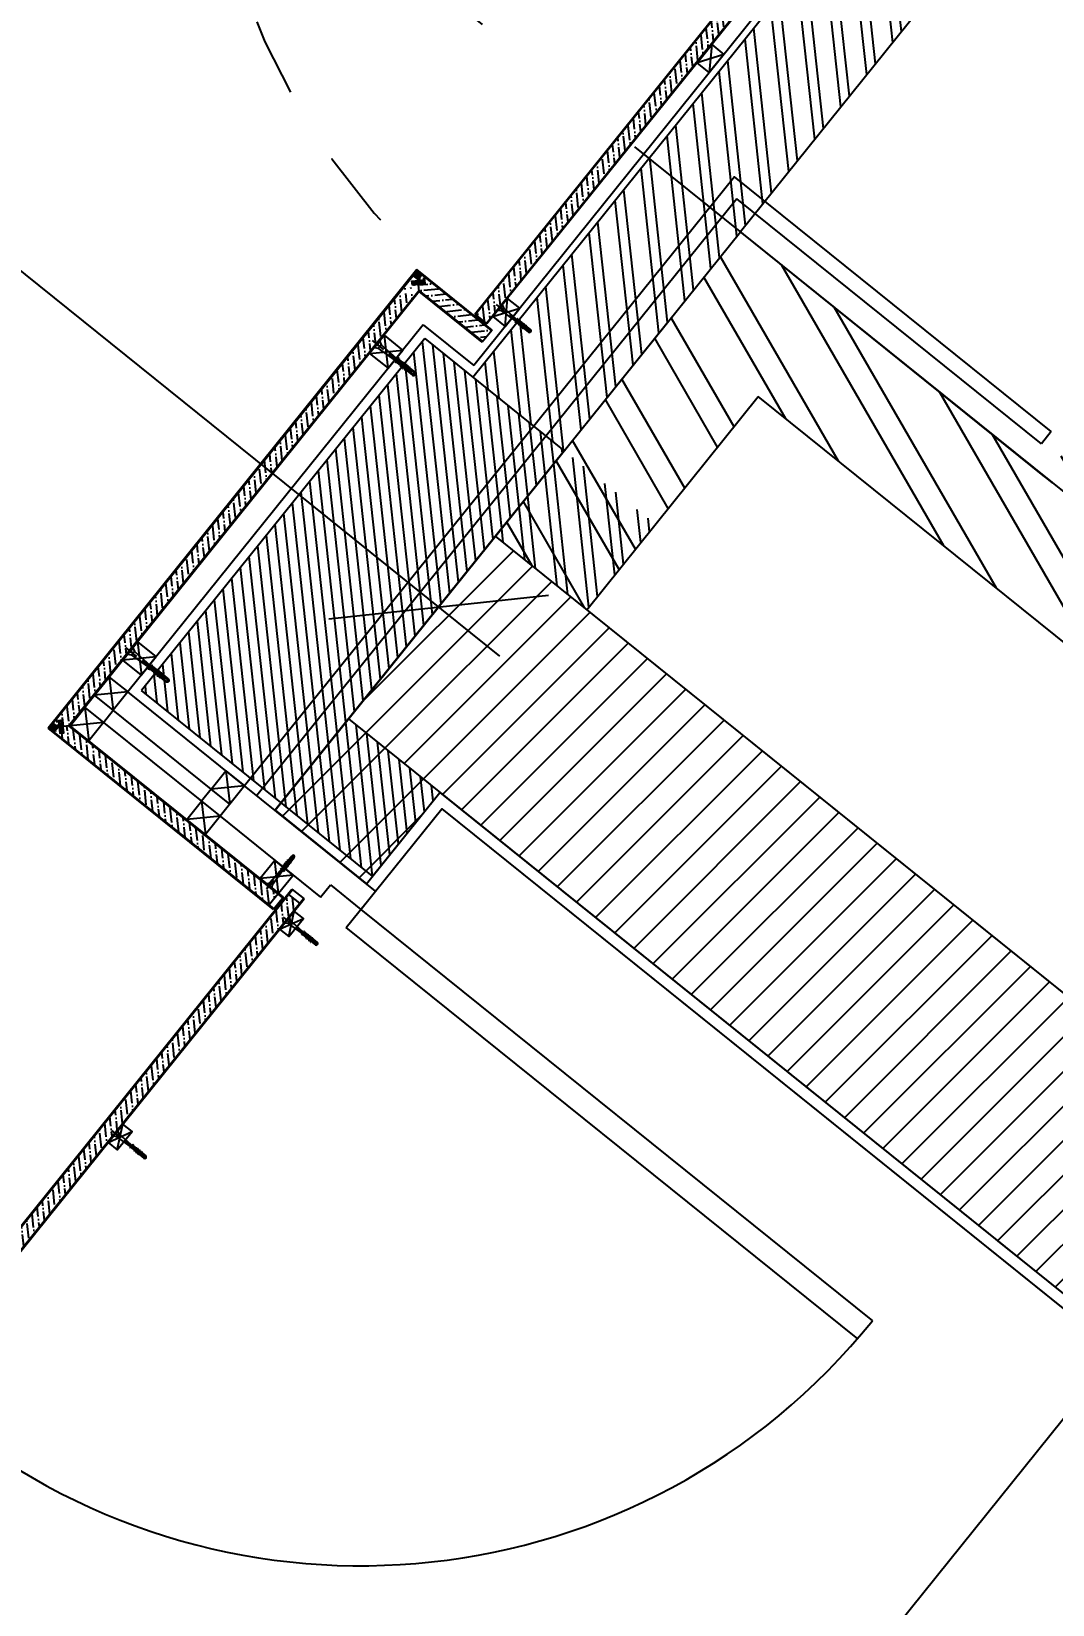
# Model space of a CAD drawing. Extents: x 83 to 143.2, y -2.6 to 70.8.
# Drawn here: x 115.36 to 116.666, y 39.33 to 41.343 of the extents above; entities that cross this region are included whole.
import ezdxf

# ---------------------------------------------------------------- set-up
doc = ezdxf.new("R2010")
doc.units = 0
doc.header["$MEASUREMENT"] = 0
doc.header["$PDMODE"] = 3
doc.header["$PDSIZE"] = 0.3
doc.linetypes.add('AXIS_100$0$A-AXIS$0$PHANTOM', pattern=[2.5, 1.25, -0.25, 0.25, -0.25, 0.25, -0.25])
doc.linetypes.add('HIDDEN', pattern=[0.375, 0.25, -0.125])
doc.layers.get('0').update_dxf_attribs({"linetype": 'CONTINUOUS'})
doc.layers.get('DEFPOINTS').update_dxf_attribs({"linetype": 'CONTINUOUS'})
for name, color, linetype in [('00CONDAS-SERRUR', 3, 'CONTINUOUS'), ('00CONDAS-WOOD', 2, 'CONTINUOUS'), ('a-dim', 3, 'CONTINUOUS'), ('A-DOORS', 1, 'CONTINUOUS'), ('A-HATCH-CONC', 8, 'CONTINUOUS'), ('A-HATCH-WALL', 8, 'CONTINUOUS'), ('A-PLASTER', 8, 'CONTINUOUS'), ('A-PORTE', 1, 'CONTINUOUS'), ('A-sect-marble', 1, 'CONTINUOUS'), ('A-WALL', 4, 'CONTINUOUS'), ('AXIS_100$0$A-AXIS-100', 10, 'AXIS_100$0$A-AXIS$0$PHANTOM'), ('HA', 8, 'CONTINUOUS'), ('S-2ND-3RD-4-5-6TH$0$A-STR 2-3-4-5-6', 2, 'CONTINUOUS'), ('S-7TH$0$A-STR 7-8TH', 2, 'CONTINUOUS'), ('S-8TH$0$A-STR 7-8TH', 2, 'CONTINUOUS'), ('SERRUR', 3, 'CONTINUOUS'), ('WOOD', 2, 'CONTINUOUS')]:
    doc.layers.add(name, color=color, linetype=linetype)
doc.styles.add('A100-STEXT', font='ARIAL.TTF', dxfattribs={"height": 0.25})
doc.dimstyles.new('A100-DIM', dxfattribs={"dimtxt": 0.25, "dimasz": 0.2, "dimexe": 0.1, "dimexo": 0.3, "dimgap": 0.1, "dimtad": 1, "dimlfac": 100, "dimrnd": 0.5, "dimdsep": 46, "dimtxsty": 'A100-STEXT', "dimblk1": 'OBLIQUE', "dimblk2": 'OBLIQUE', "dimsah": 1, "dimcen": -0.05, "dimdle": 0.1, "dimclrd": 15, "dimclre": 15, "dimclrt": 256, "dimadec": 0, "dimazin": 0, "dimtfac": 0.28, "dimtix": 1, "dimtmove": 2, "dimatfit": 3, "dimldrblk": 'OBLIQUE', "dimfxl": 0, "dimtolj": 1, "dimarcsym": 0})
pattern_1 = [(96.19371, (92.466562, -21.667857), (-0.0124270352, -0.0013486276), [])]
pattern_2 = [(231.1937094, (72.054776, 397.70103), (0.00228869687, -0.02108937805), [0.00075, -0.01425]), (321.1937094, (72.055107, 397.693064), (0.02108937805, 0.00228869687), [0.0015, -0.0135]), (276.1937094, (72.055819, 397.696342), (0.01168903746, -0.0094003406), [0.0010605, -0.0031815, 0.0010605, -0.002121, 0.007425, -0.00636470343]), (276.1937094, (72.054662, 397.702085), (0.01168903746, -0.0094003406), [0.00106065, -0.0021213, 0.00106065, -0.01697060343]), (276.1937094, (72.052541, 397.697053), (0.01168903746, -0.0094003406), [0.00106065, -0.0201525534]), (276.1937094, (72.051016, 397.696355), (0.01168903746, -0.0094003406), [0.00106065, -0.0201525534]), (276.1937094, (72.053595, 397.697168), (0.01168903746, -0.0094003406), [0.00106065, -0.0201525534]), (276.1937094, (72.05465, 397.697282), (0.01168903746, -0.0094003406), [0.0021213, -0.0190919034]), (276.1937094, (72.061066, 397.68731), (0.01168903746, -0.0094003406), [0.0021213, -0.0190919034]), (276.1937094, (72.056174, 397.697981), (0.01168903746, -0.0094003406), [0.0042426, -0.0169706034]), (276.1937094, (72.057229, 397.698096), (0.01168903746, -0.0094003406), [0.0042426, -0.0169706034]), (276.1937094, (72.054625, 397.687678), (0.01168903746, -0.0094003406), [0.0042426, -0.0169706034]), (276.1937094, (72.058867, 397.69774), (0.01168903746, -0.0094003406), [0.00318198, -0.0180312234]), (276.1937094, (72.062501, 397.698668), (0.01168903746, -0.0094003406), [0.00318198, -0.0180312234]), (276.1937094, (72.060392, 397.698439), (0.01168903746, -0.0094003406), [0.00318198, -0.0180312234]), (276.1937094, (72.057788, 397.688021), (0.01168903746, -0.0094003406), [0.005303301, -0.0159099024]), (276.1937094, (72.059313, 397.68872), (0.01168903746, -0.0094003406), [0.005303301, -0.0159099024]), (276.1937094, (72.055451, 397.689901), (0.01168903746, -0.0094003406), [0.0074246212, -0.0137885822]), (257.7587606, (72.055005, 397.698921), (-0.00940034059, -0.01168903746), [0.00167705085, -0.0318639687]), (257.7587606, (72.056632, 397.6937634), (-0.00940034059, -0.01168903746), [0.00167705085, -0.0318639687]), (257.7587606, (72.055933, 397.695288), (-0.00940034059, -0.01168903746), [0.00167705085, -0.0318639687]), (257.7587606, (72.054306, 397.700446), (-0.00940034059, -0.01168903746), [0.003354102, -0.03018691765]), (257.7587606, (72.057686, 397.693878), (-0.00940034059, -0.01168903746), [0.00503115294, -0.0285098667]), (257.7587606, (72.059211, 397.694577), (-0.00940034059, -0.01168903746), [0.0067082039, -0.0268328157]), (257.7587606, (72.060735, 397.6952756), (-0.00940034059, -0.01168903746), [0.0067082039, -0.0268328157]), (257.7587606, (72.065652, 397.694209), (-0.00940034059, -0.01168903746), [0.0067082039, -0.0268328157]), (257.7587606, (72.064483, 397.695149), (-0.00940034059, -0.01168903746), [0.008385255, -0.02515576465]), (257.7587606, (72.062844, 397.6955044), (-0.00940034059, -0.01168903746), [0.008385255, -0.02515576465]), (294.6286582, (72.0548785, 397.6951734), (0.01168903746, -0.00940034059), [0.00167705085, -0.0318639687]), (294.6286582, (72.0551196, 397.697867), (0.01168903746, -0.00940034059), [0.00167705085, -0.0318639687]), (294.6286582, (72.054776, 397.70103), (0.01168903746, -0.00940034059), [0.003354102, -0.03018691765]), (294.6286582, (72.0537096, 397.6961135), (0.01168903746, -0.00940034059), [0.003354102, -0.03018691765]), (294.6286582, (72.055132, 397.702669), (0.01168903746, -0.00940034059), [0.00503115294, -0.0285098667]), (294.6286582, (72.056072, 397.703838), (0.01168903746, -0.00940034059), [0.0067082039, -0.0268328157]), (294.6286582, (72.048196, 397.692848), (0.01168903746, -0.00940034059), [0.0067082039, -0.0268328157]), (294.6286582, (72.052655, 397.695999), (0.01168903746, -0.00940034059), [0.0067082039, -0.0268328157]), (294.6286582, (72.049606, 397.694601), (0.01168903746, -0.00940034059), [0.008385255, -0.02515576465]), (294.6286582, (72.0511306, 397.6953), (0.01168903746, -0.00940034059), [0.008385255, -0.02515576465])]

# ---------------------------------------------------------------- blocks, each defined once
blk = doc.blocks.new('_OBLIQUE')
at = {"color": 0, "linetype": 'ByBlock'}
blk.add_line((-0.5, -0.5), (0.5, 0.5), dxfattribs=at)
blk = doc.blocks.new('*D50')
at = {"layer": 'a-dim', "color": 15, "lineweight": -2}
for p, q in [((114.295, 43.077), (114.5582, 43.4012)), ((117.1234, 41.1902), (114.4176, 43.3866)), ((116.8455, 41.0066), (117.1087, 41.3309))]:
    blk.add_line(p, q, dxfattribs=at)
at = {"layer": 'DEFPOINTS', "color": 0}
for p in [(114.4952, 43.3236), (114.106, 42.8441), (116.6565, 40.7737)]:
    blk.add_point(p, dxfattribs=at)
at = {"layer": 'a-dim', "color": 15, "lineweight": -2, "xscale": 0.2, "yscale": 0.2, "zscale": 0.2}
for p, rotation in [((114.4952, 43.3236), 140.9320866278699), ((117.0457, 41.2532), 320.9320866278699)]:
    blk.add_blockref('_OBLIQUE', p, dxfattribs=dict(at, rotation=rotation))
at = {"layer": 'a-dim', "insert": (115.914, 42.4652), "char_height": 0.25, "attachment_point": 5, "rotation": 320.9321, "style": 'A100-STEXT'}
blk.add_mtext('\\A1;328.5', dxfattribs=at)
blk = doc.blocks.new('*D72')
at = {"layer": 'a-dim', "color": 15, "lineweight": -2}
for p, q in [((114.1535, 42.2091), (113.9868, 42.0017)), ((113.9715, 42.1423), (115.9586, 40.5442)), ((115.9848, 40.7364), (115.818, 40.529))]:
    blk.add_line(p, q, dxfattribs=at)
at = {"layer": 'DEFPOINTS', "color": 0}
for p in [(114.3416, 42.4429), (116.1728, 40.9702), (115.8807, 40.6069)]:
    blk.add_point(p, dxfattribs=at)
at = {"layer": 'a-dim', "color": 15, "lineweight": -2, "xscale": 0.2, "yscale": 0.2, "zscale": 0.2}
for p, rotation in [((114.0494, 42.0796), 141.1937093686047), ((115.8807, 40.6069), 321.1937093686047)]:
    blk.add_blockref('_OBLIQUE', p, dxfattribs=dict(at, rotation=rotation))
at = {"layer": 'a-dim', "insert": (115.1078, 41.5207), "char_height": 0.25, "attachment_point": 5, "rotation": 321.1937, "style": 'A100-STEXT'}
blk.add_mtext('\\A1;235', dxfattribs=at)
blk = doc.blocks.new('*D89')
at = {"layer": 'a-dim', "color": 15, "lineweight": -2}
for p, q in [((116.596, 39.7957), (116.8362, 39.6026)), ((116.8209, 39.7432), (115.3955, 37.9707)), ((113.4055, 35.4962), (114.9228, 37.3829)), ((113.4747, 35.5688), (113.5461, 35.5114))]:
    blk.add_line(p, q, dxfattribs=at)
at = {"layer": 'DEFPOINTS', "color": 0}
for p in [(116.3623, 39.9837), (116.7583, 39.6652), (113.2409, 35.7568)]:
    blk.add_point(p, dxfattribs=at)
at = {"layer": 'a-dim', "color": 15, "lineweight": -2, "xscale": 0.2, "yscale": 0.2, "zscale": 0.2}
for p, rotation in [((116.7583, 39.6652), 51.19370935230358), ((113.4682, 35.5741), 231.1937093523036)]:
    blk.add_blockref('_OBLIQUE', p, dxfattribs=dict(at, rotation=rotation))
at = {"layer": 'a-dim', "insert": (115.057, 37.7589), "char_height": 0.25, "attachment_point": 5, "rotation": 51.1937, "style": 'A100-STEXT'}
blk.add_mtext('\\A1;525', dxfattribs=at)
blk = doc.blocks.new('P90E21.5D')
at = {"layer": 'A-PORTE'}
for p, q in [((0, 0), (-0.0313, -0.039)), ((0.1675, -0.1347), (0, 0)), ((-0.0313, -0.039), (0.0972, -0.1424)), ((0.0972, -0.1424), (0.1098, -0.1268)), ((0.1098, -0.1268), (0.1487, -0.1581)), ((0.1487, -0.1581), (0.1675, -0.1347)), ((0.1299, -0.1815), (0.155, -0.1503)), ((0.1487, -0.1581), (0.8033, -0.6845)), ((0.7845, -0.7079), (0.1299, -0.1815)), ((-0.564, -0.7013), (-0.5327, -0.6624)), ((-0.5327, -0.6624), (-0.4041, -0.7658)), ((-0.3965, -0.8361), (-0.564, -0.7013)), ((-0.4041, -0.7658), (-0.4166, -0.7814)), ((-0.4166, -0.7814), (-0.3777, -0.8127)), ((-0.3777, -0.8127), (-0.3965, -0.8361))]:
    blk.add_line(p, q, dxfattribs=at)
blk.add_arc((0.1487, -0.1581), 0.84, 231.1937, 321.1937, dxfattribs=at)
blk = doc.blocks.new('VICE')
at = {"layer": '00CONDAS-SERRUR'}
for p, q in [((-0.0582, 0.0033), (-0.0937, 0.0033)), ((-0.0582, 0.0033), (-0.0937, 0.0033)), ((-0.0582, 0.0018), (-0.0937, 0.0018)), ((-0.0582, 0.0018), (-0.0937, 0.0018)), ((-0.0903, 0), (-0.0164, 0.0039)), ((-0.0903, 0), (-0.0164, 0.0039)), ((-0.0903, 0), (-0.0164, -0.0039)), ((-0.0855, 0.0004), (-0.0851, -0.0005)), ((-0.0826, 0.0006), (-0.0822, -0.0006)), ((-0.0814, 0.005), (-0.0817, 0.0048)), ((-0.0814, 0.005), (-0.0817, 0.0048)), ((-0.0817, 0.0048), (-0.0812, 0.0033)), ((-0.0817, 0.0048), (-0.0812, 0.0033)), ((-0.0814, 0.005), (-0.0814, 0.005)), ((-0.0799, 0.0033), (-0.0814, 0.005)), ((-0.0799, 0.0033), (-0.0814, 0.005)), ((-0.0814, 0.005), (-0.0814, 0.005)), ((-0.0798, 0.0008), (-0.0792, -0.0008)), ((-0.0769, 0.005), (-0.0772, 0.0048)), ((-0.0769, 0.005), (-0.0772, 0.0048)), ((-0.0772, 0.0048), (-0.0768, 0.0033)), ((-0.0772, 0.0048), (-0.0768, 0.0033)), ((-0.077, 0.0009), (-0.0763, -0.001)), ((-0.0755, 0.0033), (-0.0769, 0.005)), ((-0.0769, 0.005), (-0.0769, 0.005)), ((-0.0769, 0.005), (-0.0769, 0.005)), ((-0.0755, 0.0033), (-0.0769, 0.005)), ((-0.0742, 0.0011), (-0.0733, -0.0012)), ((-0.0725, 0.005), (-0.0728, 0.0048)), ((-0.0725, 0.005), (-0.0728, 0.0048)), ((-0.0728, 0.0048), (-0.0724, 0.0033)), ((-0.0728, 0.0048), (-0.0724, 0.0033)), ((-0.0725, 0.005), (-0.0725, 0.005)), ((-0.0711, 0.0033), (-0.0725, 0.005)), ((-0.0711, 0.0033), (-0.0725, 0.005)), ((-0.0725, 0.005), (-0.0725, 0.005)), ((-0.0714, 0.0013), (-0.0704, -0.0013)), ((-0.0685, 0.0014), (-0.0675, -0.0015)), ((-0.0681, 0.005), (-0.0684, 0.0048)), ((-0.0681, 0.005), (-0.0684, 0.0048)), ((-0.0684, 0.0048), (-0.0679, 0.0033)), ((-0.0684, 0.0048), (-0.0679, 0.0033)), ((-0.0681, 0.005), (-0.0681, 0.005)), ((-0.0666, 0.0033), (-0.0681, 0.005)), ((-0.0681, 0.005), (-0.0681, 0.005)), ((-0.0666, 0.0033), (-0.0681, 0.005)), ((-0.0657, 0.0016), (-0.0645, -0.0017)), ((-0.0629, 0.0018), (-0.0616, -0.0019)), ((-0.0601, 0.0019), (-0.0586, -0.002)), ((-0.0573, 0.0021), (-0.0557, -0.0022)), ((-0.0567, 0.0048), (-0.0552, 0.0048)), ((-0.0567, 0.0048), (-0.0552, 0.0048)), ((-0.0543, 0.0023), (-0.0525, -0.0024)), ((-0.0513, 0.0025), (-0.0494, -0.0026)), ((-0.0485, 0.0026), (-0.0465, -0.0027)), ((-0.0457, 0.0028), (-0.0436, -0.0029)), ((-0.0429, 0.003), (-0.0406, -0.0031)), ((-0.04, 0.0031), (-0.0377, -0.0033)), ((-0.0102, 0.0074), (-0.0164, 0.0039)), ((-0.0102, 0.0074), (-0.0164, 0.0039)), ((-0.0102, 0.0074), (-0.0164, 0.0039)), ((-0.0102, 0.0074), (-0.0164, 0.0039)), ((-0.0164, 0.0039), (-0.0164, -0.0039)), ((-0.0164, -0.0039), (-0.0164, 0.0039)), ((-0.0164, 0.0039), (-0.0164, -0.0039)), ((-0.0164, -0.0039), (-0.0164, 0.0039)), ((-0.0102, 0.0012), (-0.0127, 0.0012)), ((-0.0127, 0.0012), (-0.0127, -0.0012)), ((-0.0102, 0.0012), (-0.0127, 0.0012)), ((-0.0127, -0.0012), (-0.0127, 0.0012)), ((-0.0102, 0.0012), (-0.0127, 0.0012)), ((-0.0127, 0.0012), (-0.0127, -0.0012)), ((-0.0102, 0.0012), (-0.0127, 0.0012)), ((-0.0127, -0.0012), (-0.0127, 0.0012)), ((-0.0102, 0.0074), (-0.0102, 0.0012)), ((-0.0102, 0.0012), (-0.0102, 0.0074)), ((-0.0102, 0.0074), (-0.0102, 0.0012)), ((-0.0102, 0.0012), (-0.0102, 0.0074)), ((-0.0582, -0.0018), (-0.0937, -0.0018)), ((-0.0582, -0.0018), (-0.0937, -0.0018)), ((-0.0582, -0.0033), (-0.0937, -0.0033)), ((-0.0582, -0.0033), (-0.0937, -0.0033)), ((-0.0817, -0.0048), (-0.0812, -0.0033)), ((-0.0817, -0.0048), (-0.0812, -0.0033)), ((-0.0814, -0.005), (-0.0817, -0.0048)), ((-0.0814, -0.005), (-0.0817, -0.0048)), ((-0.0799, -0.0033), (-0.0814, -0.005)), ((-0.0799, -0.0033), (-0.0814, -0.005)), ((-0.0814, -0.005), (-0.0814, -0.005)), ((-0.0814, -0.005), (-0.0814, -0.005)), ((-0.0772, -0.0048), (-0.0768, -0.0033)), ((-0.0772, -0.0048), (-0.0768, -0.0033)), ((-0.0769, -0.005), (-0.0772, -0.0048)), ((-0.0769, -0.005), (-0.0772, -0.0048)), ((-0.0755, -0.0033), (-0.0769, -0.005)), ((-0.0755, -0.0033), (-0.0769, -0.005)), ((-0.0769, -0.005), (-0.0769, -0.005)), ((-0.0769, -0.005), (-0.0769, -0.005)), ((-0.0728, -0.0048), (-0.0724, -0.0033)), ((-0.0728, -0.0048), (-0.0724, -0.0033)), ((-0.0725, -0.005), (-0.0728, -0.0048)), ((-0.0725, -0.005), (-0.0728, -0.0048)), ((-0.0711, -0.0033), (-0.0725, -0.005)), ((-0.0711, -0.0033), (-0.0725, -0.005)), ((-0.0725, -0.005), (-0.0725, -0.005)), ((-0.0725, -0.005), (-0.0725, -0.005)), ((-0.0684, -0.0048), (-0.0679, -0.0033)), ((-0.0684, -0.0048), (-0.0679, -0.0033)), ((-0.0681, -0.005), (-0.0684, -0.0048)), ((-0.0681, -0.005), (-0.0684, -0.0048)), ((-0.0666, -0.0033), (-0.0681, -0.005)), ((-0.0666, -0.0033), (-0.0681, -0.005)), ((-0.0681, -0.005), (-0.0681, -0.005)), ((-0.0681, -0.005), (-0.0681, -0.005)), ((-0.0567, -0.0048), (-0.0552, -0.0048)), ((-0.0567, -0.0048), (-0.0552, -0.0048)), ((-0.0102, -0.0074), (-0.0164, -0.0039)), ((-0.0102, -0.0074), (-0.0164, -0.0039)), ((-0.0102, -0.0074), (-0.0164, -0.0039)), ((-0.0102, -0.0074), (-0.0164, -0.0039)), ((-0.0102, -0.0012), (-0.0127, -0.0012)), ((-0.0102, -0.0012), (-0.0127, -0.0012)), ((-0.0102, -0.0012), (-0.0127, -0.0012)), ((-0.0102, -0.0012), (-0.0127, -0.0012)), ((-0.0102, -0.0012), (-0.0102, -0.0074)), ((-0.0102, -0.0074), (-0.0102, -0.0012)), ((-0.0102, -0.0012), (-0.0102, -0.0074)), ((-0.0102, -0.0074), (-0.0102, -0.0012))]:
    blk.add_line(p, q, dxfattribs=at)
for centre, radius, start, end in [((-0.0937, 0), 0.00335, 90, 270), ((-0.0937, 0), 0.00335, 90, 270), ((-0.0937, 0), 0.00185, 90, 270), ((-0.0937, 0), 0.00185, 90, 270), ((-0.0582, 0.0048), 0.0015, 270, 0), ((-0.0582, 0.0048), 0.003, 270, 0), ((-0.0582, 0.0048), 0.0015, 270, 0), ((-0.0582, 0.0048), 0.003, 270, 0), ((-0.0582, -0.0048), 0.003, 0, 90), ((-0.0582, -0.0048), 0.003, 0, 90), ((-0.0582, -0.0048), 0.0015, 0, 90), ((-0.0582, -0.0048), 0.0015, 0, 90)]:
    blk.add_arc(centre, radius, start, end, dxfattribs=at)
at = {"layer": 'HA'}
blk.add_line((-0.0255, 0), (0, 0), dxfattribs=at)

msp = doc.modelspace()

# ---------------------------------------------------------------- hatches: boundary and pattern name
at = {"layer": 'A-HATCH-CONC'}
h = msp.add_hatch(dxfattribs=at)
h.set_pattern_fill('ANSI31', color=256, scale=0.1, angle=51.19371, style=0)
h.set_pattern_definition(pattern_1)
h.paths.add_polyline_path([(115.95349, 40.69742), (116.04153, 40.80689), (115.86298, 40.95048), (115.77494, 40.84101)])
h = msp.add_hatch(dxfattribs=at)
h.set_pattern_fill('ANSI31', color=256, scale=0.1, angle=51.19371, style=0)
h.set_pattern_definition(pattern_1)
h.paths.add_polyline_path([(115.95349, 40.69742), (115.77494, 40.84101), (115.50077, 40.50008), (115.67931, 40.35649)])
h = msp.add_hatch(dxfattribs=at)
h.set_pattern_fill('ANSI31', color=256, scale=0.25, style=0)
h.set_pattern_definition([(45, (91.649424, -3e-10), (-0.022097087, 0.022097087), [])])
h.paths.add_polyline_path([(118.93809, 38.2972), (115.95349, 40.69742), (115.76548, 40.46364), (118.49293, 38.27023), (117.27035, 36.74999), (117.69382, 36.74999)])
h = msp.add_hatch(dxfattribs=at)
h.set_pattern_fill('ANSI31', color=256, scale=0.25, style=0)
h.set_pattern_definition([(45, (91.649424, -3e-10), (-0.022097087, 0.022097087), [])])
h.paths.add_polyline_path([(118.93809, 38.2972), (115.95349, 40.69742), (115.76548, 40.46364), (118.49293, 38.27023), (117.27035, 36.74999), (117.69382, 36.74999)])
h = msp.add_hatch(dxfattribs=at)
h.set_pattern_fill('ANSI31', color=256, scale=0.1, angle=51.19371, style=0)
h.set_pattern_definition(pattern_1)
h.paths.add_polyline_path([(115.7962, 40.26249), (115.88237, 40.36964), (115.76548, 40.46364), (115.67931, 40.35649)])
at = {"layer": 'A-HATCH-WALL'}
h = msp.add_hatch(dxfattribs=at)
h.set_pattern_fill('ANSI32', color=256, scale=0.1, angle=51.19371, style=0)
h.set_pattern_definition([(96.19371, (85.894197, 11.917012), (-0.037281106, -0.004045883), []), (96.19371, (85.905275, 11.930788), (-0.037281106, -0.004045883), [])])
h.paths.add_polyline_path([(116.74483, 41.68143), (116.62794, 41.77544), (115.92464, 40.9009), (116.04153, 40.80689)])
h = msp.add_hatch(dxfattribs=at)
h.set_pattern_fill('ANSI32', color=256, scale=0.25, angle=75, style=0)
h.set_pattern_definition([(120, (19.94629, -19.84465), (-0.08118988, -0.046875), []), (120, (19.95773, -19.80196), (-0.08118988, -0.046875), [])])
h.paths.add_polyline_path([(116.92954, 40.68243), (116.71914, 40.85164), (116.65647, 40.77371), (116.26684, 41.08706), (115.95349, 40.69742), (116.07038, 40.60342), (116.28972, 40.87616), (118.90027, 38.77675), (118.68093, 38.50401), (118.75886, 38.44134), (118.9782, 38.71409), (119.07951, 38.63262), (118.86017, 38.35987), (118.93809, 38.2972), (119.38473, 38.90046), (119.26784, 38.99446), (119.17384, 38.87757), (117.60751, 40.13721), (117.5135, 40.02032), (116.83603, 40.56515)])
h = msp.add_hatch(dxfattribs=at)
h.set_pattern_fill('ANSI32', color=256, scale=0.1, angle=51.19371, style=0)
h.set_pattern_definition([(96.19371, (92.466562, -21.667857), (-0.037281106, -0.004045883), []), (96.19371, (92.47764, -21.65408), (-0.037281106, -0.004045883), [])])
h.paths.add_polyline_path([(115.95349, 40.69742), (116.07038, 40.60342), (116.15842, 40.71289), (116.04153, 40.80689)])
at = {"layer": 'A-HATCH-WALL', "ltscale": 4}
h = msp.add_hatch(dxfattribs=at)
h.set_pattern_fill('ANSI32', color=256, scale=0.25, style=0)
h.set_pattern_definition([(45, (91.64942, -3e-10), (-0.06629126, 0.06629126), []), (45, (91.69362, -3e-10), (-0.06629126, 0.06629126), [])])
h.paths.add_polyline_path([(115.88237, 40.36964), (115.76548, 40.46364), (115.67148, 40.34675), (115.78837, 40.25275)])
h = msp.add_hatch(dxfattribs=at)
h.set_pattern_fill('ANSI32', color=256, scale=0.25, style=0)
h.set_pattern_definition([(45, (91.64942, -3e-10), (-0.06629126, 0.06629126), []), (45, (91.69362, -3e-10), (-0.06629126, 0.06629126), [])])
h.paths.add_polyline_path([(115.88237, 40.36964), (115.76548, 40.46364), (115.67148, 40.34675), (115.78837, 40.25275)])
at = {"layer": 'HA'}
h = msp.add_hatch(dxfattribs=at)
h.set_pattern_fill('ANSI36', color=256, scale=0.06, angle=51.19371, style=0)
h.set_pattern_definition([(96.1937, (115.933337, 40.959187), (-0.00887228, 0.01223921), [0.01875, -0.00375, 0, -0.00375])])
h.paths.add_polyline_path([(115.92785, 40.98108), (115.94187, 40.9698), (116.52486, 41.69472), (116.51083, 41.70601)])
h = msp.add_hatch(dxfattribs=at)
h.set_pattern_fill('WOODFACE', color=256, scale=0.015, angle=51.19371, style=0)
h.set_pattern_definition([(51.1937094, (-242.373526, 6.719005), (0.02108937805, 0.00228869687), [0.00075, -0.01425]), (321.1937094, (-242.365675, 6.72039), (0.00228869687, -0.02108937805), [0.0015, -0.0135]), (6.1937094, (-242.368724, 6.718992), (0.01168903746, -0.0094003406), [0.0010605, -0.0031815, 0.0010605, -0.002121, 0.007425, -0.00636470343]), (6.1937094, (-242.374581, 6.71889), (0.01168903746, -0.0094003406), [0.00106065, -0.0021213, 0.00106065, -0.01697060343]), (6.1937094, (-242.370122, 6.722041), (0.01168903746, -0.0094003406), [0.00106065, -0.0201525534]), (6.1937094, (-242.369766, 6.72368), (0.01168903746, -0.0094003406), [0.00106065, -0.0201525534]), (6.1937094, (-242.370007, 6.720987), (0.01168903746, -0.0094003406), [0.00106065, -0.0201525534]), (6.1937094, (-242.369893, 6.719932), (0.01168903746, -0.0094003406), [0.0021213, -0.0190919034]), (6.1937094, (-242.358776, 6.715804), (0.01168903746, -0.0094003406), [0.0021213, -0.0190919034]), (6.1937094, (-242.370248, 6.718293), (0.01168903746, -0.0094003406), [0.0042426, -0.0169706034]), (6.1937094, (-242.370134, 6.717239), (0.01168903746, -0.0094003406), [0.0042426, -0.0169706034]), (6.1937094, (-242.360517, 6.722017), (0.01168903746, -0.0094003406), [0.0042426, -0.0169706034]), (6.1937094, (-242.369435, 6.715714), (0.01168903746, -0.0094003406), [0.00318198, -0.0180312234]), (6.1937094, (-242.369562, 6.711967), (0.01168903746, -0.0094003406), [0.00318198, -0.0180312234]), (6.1937094, (-242.369791, 6.714076), (0.01168903746, -0.0094003406), [0.00318198, -0.0180312234]), (6.1937094, (-242.360174, 6.718853), (0.01168903746, -0.0094003406), [0.005303301, -0.0159099024]), (6.1937094, (-242.360529, 6.717214), (0.01168903746, -0.0094003406), [0.005303301, -0.0159099024]), (6.1937094, (-242.362511, 6.720733), (0.01168903746, -0.0094003406), [0.0074246212, -0.0137885822]), (24.6286582, (-242.371417, 6.7192334), (0.0094003406, 0.01168903746), [0.00167705085, -0.0318639687]), (24.6286582, (-242.3660305, 6.718751), (0.0094003406, 0.01168903746), [0.00167705085, -0.0318639687]), (24.6286582, (-242.3676694, 6.719107), (0.0094003406, 0.01168903746), [0.00167705085, -0.0318639687]), (24.6286582, (-242.373056, 6.719589), (0.0094003406, 0.01168903746), [0.003354102, -0.03018691765]), (24.6286582, (-242.365916, 6.7176967), (0.0094003406, 0.01168903746), [0.00503115294, -0.0285098667]), (24.6286582, (-242.3662716, 6.716058), (0.0094003406, 0.01168903746), [0.0067082039, -0.0268328157]), (24.6286582, (-242.366627, 6.714419), (0.0094003406, 0.01168903746), [0.0067082039, -0.0268328157]), (24.6286582, (-242.3645306, 6.7098454), (0.0094003406, 0.01168903746), [0.0067082039, -0.0268328157]), (24.6286582, (-242.3656995, 6.7107854), (0.0094003406, 0.01168903746), [0.008385255, -0.02515576465]), (24.6286582, (-242.3663983, 6.71231), (0.0094003406, 0.01168903746), [0.008385255, -0.02515576465]), (347.7587605, (-242.367784, 6.720161), (0.01168903746, -0.00940034059), [0.00167705085, -0.0318639687]), (347.7587605, (-242.370363, 6.719348), (0.01168903746, -0.00940034059), [0.00167705085, -0.0318639687]), (347.7587605, (-242.373526, 6.7190046), (0.01168903746, -0.00940034059), [0.003354102, -0.03018691765]), (347.7587605, (-242.368953, 6.721101), (0.01168903746, -0.00940034059), [0.003354102, -0.03018691765]), (347.7587605, (-242.375051, 6.718306), (0.01168903746, -0.00940034059), [0.00503115294, -0.0285098667]), (347.7587605, (-242.375991, 6.717137), (0.01168903746, -0.00940034059), [0.0067082039, -0.0268328157]), (347.7587605, (-242.366946, 6.727187), (0.01168903746, -0.00940034059), [0.0067082039, -0.0268328157]), (347.7587605, (-242.369067, 6.722156), (0.01168903746, -0.00940034059), [0.0067082039, -0.0268328157]), (347.7587605, (-242.368356, 6.7254335), (0.01168903746, -0.00940034059), [0.008385255, -0.02515576465]), (347.7587605, (-242.3687116, 6.7237946), (0.01168903746, -0.00940034059), [0.008385255, -0.02515576465])])
h.paths.add_polyline_path([(115.85941, 41.03227), (115.8544, 41.02604), (115.85318, 41.03728)])
h.paths.add_polyline_path([(115.8544, 41.02604), (115.84816, 41.03105), (115.85318, 41.03728)])
h = msp.add_hatch(dxfattribs=at)
h.set_pattern_fill('ANSI36', color=256, scale=0.06, angle=51.19371, style=0)
h.set_pattern_definition([(6.194, (115.8481315, 41.0182424), (0.01385756, -0.00604016), [0.01875, -0.00375, 0, -0.00375])])
h.paths.add_polyline_path([(115.94857, 40.96057), (115.93729, 40.94654), (115.85592, 41.01198), (115.85509, 41.01966), (115.86304, 41.02052), (115.8625, 41.02549), (115.85455, 41.02463), (115.8544, 41.02604), (115.85941, 41.03227)])
h = msp.add_hatch(dxfattribs=at)
h.set_pattern_fill('ANSI36', color=256, scale=0.06, angle=51.19371, style=0)
h.set_pattern_definition([(96.1937, (115.401589, 40.4470234), (-0.00887228, 0.01223921), [0.01875, -0.00375, 0, -0.00375])])
h.paths.add_polyline_path([(115.83963, 41.02043), (115.38756, 40.4583), (115.3938, 40.45329), (115.3952, 40.45344), (115.39434, 40.4614), (115.39931, 40.46194), (115.40017, 40.45398), (115.40786, 40.45482), (115.84739, 41.00136), (115.84655, 41.00904), (115.8386, 41.00818), (115.83806, 41.01315), (115.84601, 41.01401), (115.84586, 41.01542)])
h = msp.add_hatch(dxfattribs=at)
h.set_pattern_fill('WOODFACE', color=256, scale=0.015, angle=51.19371, style=0)
h.set_pattern_definition([(51.1937094, (-242.373526, 6.719005), (0.02108937805, 0.00228869687), [0.00075, -0.01425]), (321.1937094, (-242.365675, 6.72039), (0.00228869687, -0.02108937805), [0.0015, -0.0135]), (6.1937094, (-242.368724, 6.718992), (0.01168903746, -0.0094003406), [0.0010605, -0.0031815, 0.0010605, -0.002121, 0.007425, -0.00636470343]), (6.1937094, (-242.374581, 6.71889), (0.01168903746, -0.0094003406), [0.00106065, -0.0021213, 0.00106065, -0.01697060343]), (6.1937094, (-242.370122, 6.722041), (0.01168903746, -0.0094003406), [0.00106065, -0.0201525534]), (6.1937094, (-242.369766, 6.72368), (0.01168903746, -0.0094003406), [0.00106065, -0.0201525534]), (6.1937094, (-242.370007, 6.720987), (0.01168903746, -0.0094003406), [0.00106065, -0.0201525534]), (6.1937094, (-242.369893, 6.719932), (0.01168903746, -0.0094003406), [0.0021213, -0.0190919034]), (6.1937094, (-242.358776, 6.715804), (0.01168903746, -0.0094003406), [0.0021213, -0.0190919034]), (6.1937094, (-242.370248, 6.718293), (0.01168903746, -0.0094003406), [0.0042426, -0.0169706034]), (6.1937094, (-242.370134, 6.717239), (0.01168903746, -0.0094003406), [0.0042426, -0.0169706034]), (6.1937094, (-242.360517, 6.722017), (0.01168903746, -0.0094003406), [0.0042426, -0.0169706034]), (6.1937094, (-242.369435, 6.715714), (0.01168903746, -0.0094003406), [0.00318198, -0.0180312234]), (6.1937094, (-242.369562, 6.711967), (0.01168903746, -0.0094003406), [0.00318198, -0.0180312234]), (6.1937094, (-242.369791, 6.714076), (0.01168903746, -0.0094003406), [0.00318198, -0.0180312234]), (6.1937094, (-242.360174, 6.718853), (0.01168903746, -0.0094003406), [0.005303301, -0.0159099024]), (6.1937094, (-242.360529, 6.717214), (0.01168903746, -0.0094003406), [0.005303301, -0.0159099024]), (6.1937094, (-242.362511, 6.720733), (0.01168903746, -0.0094003406), [0.0074246212, -0.0137885822]), (24.6286582, (-242.371417, 6.7192334), (0.0094003406, 0.01168903746), [0.00167705085, -0.0318639687]), (24.6286582, (-242.3660305, 6.718751), (0.0094003406, 0.01168903746), [0.00167705085, -0.0318639687]), (24.6286582, (-242.3676694, 6.719107), (0.0094003406, 0.01168903746), [0.00167705085, -0.0318639687]), (24.6286582, (-242.373056, 6.719589), (0.0094003406, 0.01168903746), [0.003354102, -0.03018691765]), (24.6286582, (-242.365916, 6.7176967), (0.0094003406, 0.01168903746), [0.00503115294, -0.0285098667]), (24.6286582, (-242.3662716, 6.716058), (0.0094003406, 0.01168903746), [0.0067082039, -0.0268328157]), (24.6286582, (-242.366627, 6.714419), (0.0094003406, 0.01168903746), [0.0067082039, -0.0268328157]), (24.6286582, (-242.3645306, 6.7098454), (0.0094003406, 0.01168903746), [0.0067082039, -0.0268328157]), (24.6286582, (-242.3656995, 6.7107854), (0.0094003406, 0.01168903746), [0.008385255, -0.02515576465]), (24.6286582, (-242.3663983, 6.71231), (0.0094003406, 0.01168903746), [0.008385255, -0.02515576465]), (347.7587605, (-242.367784, 6.720161), (0.01168903746, -0.00940034059), [0.00167705085, -0.0318639687]), (347.7587605, (-242.370363, 6.719348), (0.01168903746, -0.00940034059), [0.00167705085, -0.0318639687]), (347.7587605, (-242.373526, 6.7190046), (0.01168903746, -0.00940034059), [0.003354102, -0.03018691765]), (347.7587605, (-242.368953, 6.721101), (0.01168903746, -0.00940034059), [0.003354102, -0.03018691765]), (347.7587605, (-242.375051, 6.718306), (0.01168903746, -0.00940034059), [0.00503115294, -0.0285098667]), (347.7587605, (-242.375991, 6.717137), (0.01168903746, -0.00940034059), [0.0067082039, -0.0268328157]), (347.7587605, (-242.366946, 6.727187), (0.01168903746, -0.00940034059), [0.0067082039, -0.0268328157]), (347.7587605, (-242.369067, 6.722156), (0.01168903746, -0.00940034059), [0.0067082039, -0.0268328157]), (347.7587605, (-242.368356, 6.7254335), (0.01168903746, -0.00940034059), [0.008385255, -0.02515576465]), (347.7587605, (-242.3687116, 6.7237946), (0.01168903746, -0.00940034059), [0.008385255, -0.02515576465])])
h.paths.add_polyline_path([(115.8625, 41.02549), (115.86304, 41.02052), (115.84714, 41.0188), (115.8466, 41.02377)])
h = msp.add_hatch(dxfattribs=at)
h.set_pattern_fill('WOODFACE', color=256, scale=0.015, angle=51.19371, style=0)
h.set_pattern_definition(pattern_2)
h.paths.add_polyline_path([(115.38878, 40.44706), (115.3938, 40.45329), (115.38255, 40.45207)])
h.paths.add_polyline_path([(115.3938, 40.45329), (115.38756, 40.4583), (115.38255, 40.45207)])
h = msp.add_hatch(dxfattribs=at)
h.set_pattern_fill('ANSI36', color=256, scale=0.06, angle=51.19371, style=0)
h.set_pattern_definition([(96.1937, (115.6639875, 40.225736), (-0.00887228, 0.01223921), [0.01875, -0.00375, 0, -0.00375])])
h.paths.add_polyline_path([(115.40786, 40.45482), (115.40017, 40.45398), (115.40104, 40.44603), (115.39607, 40.44549), (115.3952, 40.45344), (115.3938, 40.45329), (115.38878, 40.44706), (115.66399, 40.22574), (115.67527, 40.23976)])
h = msp.add_hatch(dxfattribs=at)
h.set_pattern_fill('WOODFACE', color=256, scale=0.015, angle=51.19371, style=0)
h.set_pattern_definition(pattern_2)
h.paths.add_polyline_path([(115.39607, 40.44549), (115.40104, 40.44603), (115.39931, 40.46194), (115.39434, 40.4614)])
h = msp.add_hatch(dxfattribs=at)
h.set_pattern_fill('ANSI36', color=256, scale=0.06, angle=51.19371, style=0)
h.set_pattern_definition([(96.1937, (115.2303564, 39.640254), (-0.00887228, 0.01223921), [0.01875, -0.00375, 0, -0.00375])])
h.paths.add_polyline_path([(115.68885, 40.2391), (115.21633, 39.65153), (115.23036, 39.64025), (115.70288, 40.22782)])

# ---------------------------------------------------------------- linework, layer by layer
at = {"layer": '00CONDAS-WOOD'}
for p, q in [((115.92707, 40.98171), (116.51005, 41.70663)), ((116.51083, 41.70601), (115.92785, 40.98108)), ((116.52486, 41.69472), (115.94187, 40.9698)), ((116.52564, 41.6941), (115.94265, 40.96918)), ((115.8544, 41.02604), (115.84816, 41.03105)), ((115.94919, 40.96135), (115.85303, 41.03869)), ((115.94857, 40.96057), (115.85318, 41.03728)), ((115.8544, 41.02604), (115.85941, 41.03227)), ((115.93729, 40.94654), (115.85592, 41.01198)), ((115.93666, 40.94577), (115.85608, 41.01057)), ((115.92707, 40.98171), (115.94265, 40.96918)), ((115.94919, 40.96135), (115.93666, 40.94577)), ((115.3938, 40.45329), (115.38756, 40.4583)), ((115.3938, 40.45329), (115.38878, 40.44706))]:
    msp.add_line(p, q, dxfattribs=at)
for points in [[(116.21134, 41.30328), (116.23014, 41.32666), (116.24572, 41.31412), (116.22692, 41.29074)], [(115.969, 41.00193), (115.9502, 40.97856), (115.96578, 40.96602), (115.98458, 40.9894)], [(115.81131, 40.9549), (115.79251, 40.93152), (115.81632, 40.91237), (115.83512, 40.93575)], [(115.47683, 40.53898), (115.49563, 40.56236), (115.51944, 40.54321), (115.50064, 40.51983)], [(115.4406, 40.49393), (115.4594, 40.51731), (115.48321, 40.49816), (115.46441, 40.47478)], [(115.40926, 40.45497), (115.42806, 40.47835), (115.45188, 40.45919), (115.43308, 40.43582)], [(115.5899, 40.37386), (115.6087, 40.39724), (115.63252, 40.37809), (115.61372, 40.35471)], [(115.55857, 40.3349), (115.57737, 40.35827), (115.60118, 40.33912), (115.58238, 40.31575)], [(115.65252, 40.25934), (115.67589, 40.24054), (115.6947, 40.26392), (115.67132, 40.28272)], [(115.69614, 40.21785), (115.67734, 40.19447), (115.68903, 40.18507), (115.70783, 40.20844)], [(115.4768, 39.9451), (115.458, 39.92172), (115.46969, 39.91232), (115.48849, 39.9357)]]:
    msp.add_lwpolyline(points, close=True, dxfattribs=at)
at = {"layer": 'A-PLASTER'}
for p, q in [((116.72296, 41.90755), (115.92565, 40.91612)), ((116.27467, 41.0968), (116.27467, 41.0968)), ((115.86107, 40.96806), (115.48319, 40.49817)), ((115.86107, 40.96806), (115.92565, 40.91612)), ((115.63252, 40.37809), (115.48319, 40.49817))]:
    msp.add_line(p, q, dxfattribs=at)
for points in [[(115.80006, 40.24335), (115.88466, 40.34855), (118.47184, 38.26794), (115.19112, 34.18847), (115.14826, 34.22293), (115.13886, 34.21125)], [(115.80006, 40.24335), (115.88466, 40.34855), (118.47184, 38.26794), (115.19112, 34.18847), (115.14826, 34.22293), (115.13886, 34.21125)], [(115.80006, 40.24335), (115.88466, 40.34855), (116.76204, 39.64297)]]:
    msp.add_lwpolyline(points, dxfattribs=at)
at = {"layer": 'A-sect-marble'}
for p, q in [((116.66443, 40.83148), (116.25921, 41.15736)), ((116.66443, 40.83148), (116.25921, 41.15736)), ((116.65189, 40.81589), (116.26226, 41.12924)), ((116.65189, 40.81589), (116.26226, 41.12924)), ((116.66443, 40.83148), (116.65189, 40.81589)), ((116.66443, 40.83148), (116.65189, 40.81589))]:
    msp.add_line(p, q, dxfattribs=at)
for points in [[(116.2592, 41.15736), (116.2592, 41.15736), (116.10253, 40.96254), (115.63252, 40.37809)], [(116.26226, 41.12924), (115.6481, 40.36555)]]:
    msp.add_lwpolyline(points, dxfattribs=at)
at = {"layer": 'A-WALL'}
for p, q in [((115.92464, 40.9009), (116.72195, 41.89233)), ((116.74483, 41.68143), (116.26684, 41.08706)), ((115.95349, 40.69742), (116.26684, 41.08706)), ((116.04153, 40.80689), (116.26684, 41.08706)), ((116.65647, 40.77371), (116.26684, 41.08706)), ((116.66621, 40.76588), (116.26684, 41.08706)), ((115.67148, 40.34675), (116.17283, 40.97017)), ((116.07038, 40.60342), (116.28972, 40.87616)), ((116.07038, 40.60342), (116.28972, 40.87616)), ((116.07038, 40.60342), (116.28972, 40.87616)), ((118.90027, 38.77675), (116.28972, 40.87616)), ((118.90027, 38.77675), (116.28972, 40.87616)), ((117.17878, 40.16118), (116.28972, 40.87616)), ((115.67123, 40.34696), (115.76523, 40.46385)), ((115.78837, 40.25275), (115.88237, 40.36964)), ((115.78837, 40.25275), (115.88237, 40.36964)), ((115.78837, 40.25275), (115.67148, 40.34675))]:
    msp.add_line(p, q, dxfattribs=at)
at = {"layer": 'A-WALL', "ltscale": 4}
msp.add_line((115.67148, 40.34675), (115.78837, 40.25275), dxfattribs=at)
msp.add_line((115.67148, 40.34675), (115.78837, 40.25275), dxfattribs=at)
at = {"layer": 'AXIS_100$0$A-AXIS-100'}
msp.add_line((128.79495, 31.01193), (93.00565, 59.79374), dxfattribs=at)
at = {"layer": 'HA'}
for p, q in [((116.24572, 41.31412), (116.21134, 41.30328)), ((116.23014, 41.32666), (116.22692, 41.29074)), ((115.9502, 40.97856), (115.98458, 40.9894)), ((115.96578, 40.96602), (115.969, 41.00193)), ((115.81632, 40.91237), (115.81131, 40.9549)), ((115.79251, 40.93152), (115.83512, 40.93575)), ((115.49563, 40.56236), (115.50064, 40.51983)), ((115.51944, 40.54321), (115.47683, 40.53898)), ((115.4594, 40.51731), (115.46441, 40.47478)), ((115.48321, 40.49816), (115.4406, 40.49393)), ((115.42806, 40.47835), (115.43308, 40.43582)), ((115.45188, 40.45919), (115.46441, 40.47478)), ((115.5899, 40.37386), (115.46441, 40.47478)), ((115.45188, 40.45919), (115.40926, 40.45497)), ((115.45188, 40.45919), (115.57737, 40.35827)), ((115.6087, 40.39724), (115.61372, 40.35471)), ((115.5899, 40.37386), (115.57737, 40.35827)), ((115.63252, 40.37809), (115.5899, 40.37386)), ((115.57737, 40.35827), (115.58238, 40.31575)), ((115.60118, 40.33912), (115.55857, 40.3349)), ((115.67589, 40.24054), (115.67132, 40.28272)), ((115.6947, 40.26392), (115.65252, 40.25934)), ((115.67734, 40.19447), (115.70783, 40.20844)), ((115.68903, 40.18507), (115.69614, 40.21785)), ((115.46969, 39.91232), (115.4768, 39.9451)), ((115.458, 39.92172), (115.48849, 39.9357))]:
    msp.add_line(p, q, dxfattribs=at)
at = {"layer": 'HA', "linetype": 'HIDDEN', "ltscale": 0.09}
msp.add_arc((116.50219, 41.7144), 0.92701, 140.95433, 226.12677, dxfattribs=at)
at = {"layer": 'S-2ND-3RD-4-5-6TH$0$A-STR 2-3-4-5-6'}
for p, q in [((115.86298, 40.95048), (115.50077, 40.50008)), ((115.86298, 40.95048), (116.04153, 40.80689)), ((116.04153, 40.80689), (115.95349, 40.69742)), ((115.7962, 40.26249), (115.50077, 40.50008)), ((115.7962, 40.26249), (115.88237, 40.36964))]:
    msp.add_line(p, q, dxfattribs=at)
for points in [[(116.95944, 39.88844), (115.95349, 40.69742)], [(115.88237, 40.36964), (115.88237, 40.36964), (116.77144, 39.65465)]]:
    msp.add_lwpolyline(points, dxfattribs=at)
at = {"layer": 'S-7TH$0$A-STR 7-8TH'}
msp.add_lwpolyline([(115.36596, 33.85537), (118.93809, 38.2972), (115.95349, 40.69742), (115.76548, 40.46364), (118.49293, 38.27023), (115.1088, 34.06218), (115.36596, 33.85537)], dxfattribs=at)
at = {"layer": 'S-8TH$0$A-STR 7-8TH'}
msp.add_lwpolyline([(115.36596, 33.85537), (118.93809, 38.2972), (115.95349, 40.69742), (115.76548, 40.46364), (118.49293, 38.27023), (115.1088, 34.06218), (115.36596, 33.85537)], dxfattribs=at)
at = {"layer": 'WOOD'}
for p, q in [((115.85303, 41.03869), (115.38114, 40.45192)), ((115.85318, 41.03728), (115.38255, 40.45207)), ((115.85455, 41.02463), (115.85303, 41.03869)), ((115.85592, 41.01198), (115.40786, 40.45482)), ((115.85608, 41.01057), (115.40926, 40.45497)), ((115.85608, 41.01057), (115.85509, 41.01966)), ((115.3952, 40.45344), (115.38114, 40.45192)), ((115.66959, 40.21994), (115.38114, 40.45192)), ((115.67022, 40.22072), (115.38255, 40.45207)), ((115.40926, 40.45497), (115.40017, 40.45398)), ((115.6815, 40.23475), (115.40786, 40.45482)), ((115.68213, 40.23553), (115.40926, 40.45497)), ((115.21054, 39.64593), (115.69309, 40.24596)), ((115.21132, 39.6453), (115.69387, 40.24534)), ((115.69309, 40.24596), (115.70867, 40.23343)), ((115.22534, 39.63402), (115.70789, 40.23406)), ((115.22612, 39.63339), (115.70867, 40.23343)), ((115.67527, 40.23976), (115.66399, 40.22574)), ((115.68213, 40.23553), (115.66959, 40.21994)), ((115.68885, 40.2391), (115.70288, 40.22782))]:
    msp.add_line(p, q, dxfattribs=at)
for points in [[(115.84714, 41.0188), (115.8466, 41.02377), (115.8625, 41.02549), (115.86304, 41.02052)], [(115.39931, 40.46194), (115.39434, 40.4614), (115.39607, 40.44549), (115.40104, 40.44603)]]:
    msp.add_lwpolyline(points, close=True, dxfattribs=at)

# ---------------------------------------------------------------- block references
at = {"layer": 'A-DOORS'}
msp.add_blockref('P90E21.5D', (115.63252, 40.37809), dxfattribs=at)
at = {"layer": 'A-DOORS', "rotation": 359.99999999723}
msp.add_blockref('P90E21.5D', (115.63252, 40.37809), dxfattribs=at)
at = {"layer": 'SERRUR'}
for p, xscale, yscale, zscale, rotation in [((115.95502, 40.99393), 0.5760000000009321, 0.5760000000009279, 0.5760000000022472, 141.1937093807657), ((115.79618, 40.94782), 0.7200000000302659, 0.7200000000302719, 0.720000000002809, 141.1937093830817), ((115.4805, 40.55528), -0.7199999999720638, 0.7199999999720622, 0.720000000002809, 321.1937093506576), ((115.66052, 40.24536), 0.5760000000027563, 0.5760000000009279, 0.5760000000022472, 231.1937093807656), ((115.68216, 40.20984), 0.5760000000009321, 0.5760000000009279, 0.5760000000022472, 141.1937093807657), ((115.46282, 39.9371), 0.5760000000009264, 0.5760000000009279, 0.5760000000022472, 141.1937093836604)]:
    msp.add_blockref('VICE', p, dxfattribs=dict(at, xscale=xscale, yscale=yscale, zscale=zscale, rotation=rotation))

# ---------------------------------------------------------------- dimensions: what is measured, and where the dimension line sits
at = {"layer": 'a-dim'}
dim = msp.add_aligned_dim(p1=(116.65647, 40.77371), p2=(114.10597, 42.84408), distance=-0.61761, dimstyle='A100-DIM', dxfattribs=at)
dim.commit()
dim.dimension.update_dxf_attribs({"geometry": '*D50', "text_midpoint": (115.91399, 42.46522)})
dim = msp.add_linear_dim(base=(115.8807, 40.60692), p1=(114.34155, 42.44289), p2=(116.17283, 40.97017), angle=141.19371, dimstyle='A100-DIM', dxfattribs=at)
dim.commit()
dim.dimension.update_dxf_attribs({"geometry": '*D72', "text_midpoint": (115.10778, 41.52074)})
dim = msp.add_linear_dim(base=(116.75827, 39.66524), p1=(113.24089, 35.75684), p2=(116.36227, 39.98371), angle=51.19371, dimstyle='A100-DIM', dxfattribs=at)
dim.commit()
dim.dimension.update_dxf_attribs({"geometry": '*D89', "text_midpoint": (115.05704, 37.75894), "dimtype": 160})

doc.saveas('drawing.dxf')
